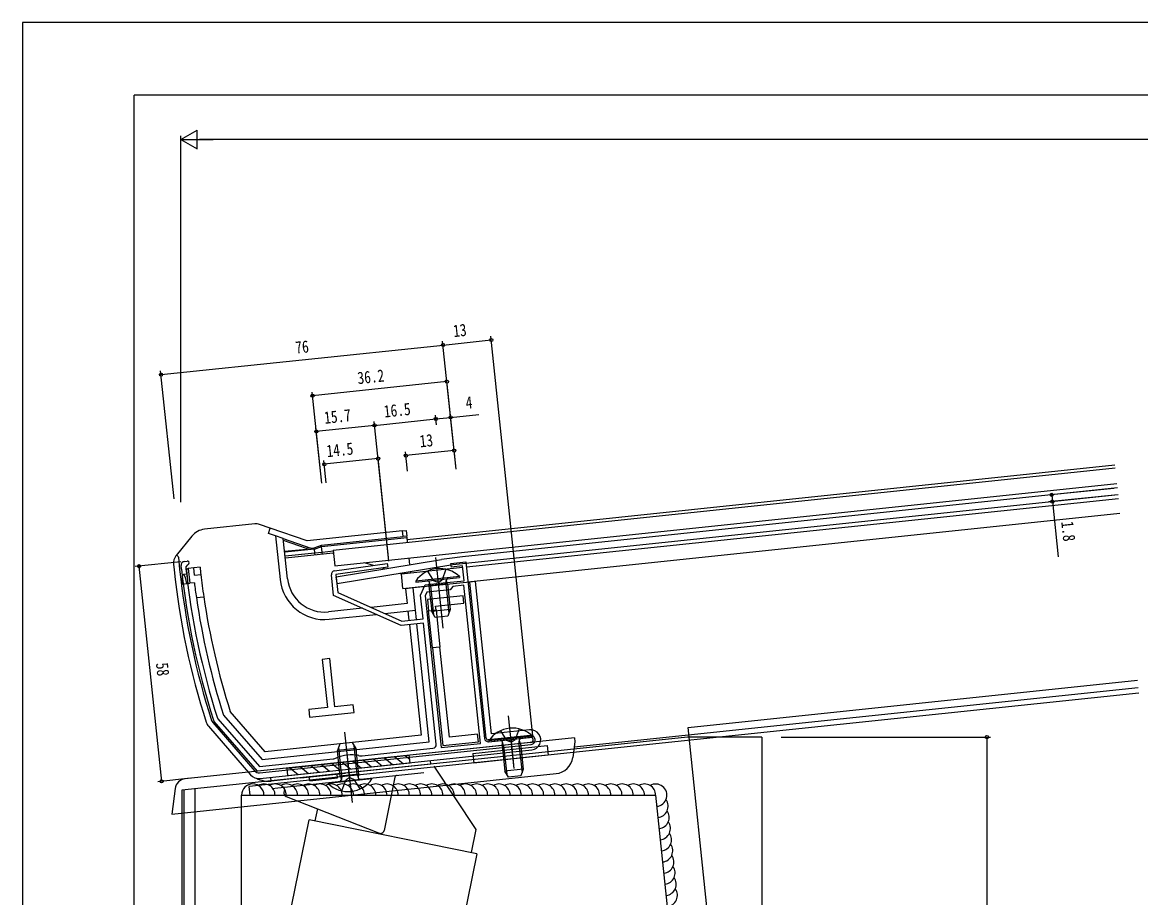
# Model space of a CAD drawing. Units: millimetres, scale not verified. Extents: x -420 to 420, y -297 to 297.
# Drawn here: x -420.5 to -120.8, y 62.4 to 297 of the extents above; entities that cross this region are included whole.
import ezdxf
from ezdxf.enums import TextEntityAlignment as Align

# ---------------------------------------------------------------- set-up
doc = ezdxf.new("R2010")
doc.units = ezdxf.units.MM
doc.header["$LTSCALE"] = 2
for name, color, linetype in [('0-2_YKK_11', 7, 'Continuous'), ('0-3_YKK_12', 2, 'Continuous'), ('0-4_YKK_13', 4, 'Continuous'), ('0-5_YKK_D', 6, 'Continuous'), ('0-6_YKK_ZWAK', 7, 'Continuous')]:
    doc.layers.add(name, color=color, linetype=linetype)
doc.styles.add('ＭＳ ゴシック', font='')
doc.styles.get('ＭＳ ゴシック').set_extended_font_data('MS Gothic')

msp = doc.modelspace()

# ---------------------------------------------------------------- linework, layer by layer
at = {"layer": '0-2_YKK_11'}
for p, q in [((-377.85, 150.421), (-377.955, 151.416)), ((-377.065, 152.515), (-376.369, 152.588)), ((-329.453, 100.406), (-310.462, 102.402))]:
    msp.add_line(p, q, dxfattribs=at)
for points in [[(-376.264, 151.594), (-376.709, 151.044), (-376.657, 150.547)], [(-336.817, 150), (-322.73, 151.991), (-322.59, 151.001), (-336.479, 149.038), (-335.969, 144.188), (-318.752, 136.523), (-313.105, 137.116), (-313.774, 143.483), (-312.554, 146.224), (-309.529, 146.542), (-309.334, 146.442), (-308.787, 146.499), (-308.617, 146.638), (-302.111, 147.321), (-302.529, 151.299), (-305.513, 150.986), (-305.617, 151.98), (-301.639, 152.398), (-296.664, 105.059)], [(-309.572, 103.501), (-312.979, 135.923), (-318.946, 135.296), (-337.09, 143.374), (-337.672, 148.906)], [(-284.18, 103.958), (-357.477, 96.254), (-369.11, 109.637)], [(-368.196, 110.451), (-368.137, 110.347), (-356.981, 97.513), (-337.218, 99.59)], [(-295.565, 104.169), (-290.114, 104.742), (-289.84, 104.62), (-289.324, 104.674), (-289.081, 104.851), (-284.327, 105.35)]]:
    msp.add_lwpolyline(points, dxfattribs=at)
msp.add_lwpolyline([(-297.732, 103.74), (-302.185, 146.107), (-305.168, 145.793), (-305.88, 144.914), (-312.115, 144.259), (-312.547, 143.289), (-308.274, 102.632)], close=True, dxfattribs=at)
for centre, radius, start, end in [((-376.96, 151.52), 1, 96.00001, 185.99999), ((-178.946, 171.327), 200, 185.99999, 197.86085), ((-178.945, 171.327), 198.8, 186.00001, 197.8313), ((-376.316, 152.091), 0.5, 275.99999, 96.00001), ((-336.677, 149.01), 1, 98.04409, 185.99999), ((-368.355, 110.293), 1, 197.86075, 220.99993), ((-295.669, 105.164), 1, 186.00001, 275.99999), ((-284.253, 104.654), 0.7, 275.99999, 96.00001), ((-310.566, 103.397), 1, 276.00001, 5.99999), ((-337.532, 102.574), 3, 276.00002, 293.4754), ((-332.353, 90.65), 10, 78.52464, 113.47536), ((-329.767, 103.39), 3, 258.5246, 275.99998)]:
    msp.add_arc(centre, radius, start, end, dxfattribs=at)
at = {"layer": '0-3_YKK_12'}
for p, q in [((-337.162, 155.533), (-127.587, 177.56)), ((-317.355, 158.419), (-127.671, 178.356)), ((-336.723, 151.356), (-127.148, 173.383)), ((-301.496, 151.037), (-126.73, 169.405)), ((-301.078, 147.058), (-126.312, 165.427)), ((-337.162, 155.533), (-336.723, 151.356)), ((-309.805, 153.551), (-307.819, 134.655)), ((-318.9, 149.207), (-302.491, 150.932)), ((-318.482, 145.229), (-318.9, 149.207)), ((-318.482, 145.229), (-312.727, 145.834)), ((-242.067, 108.013), (-121.608, 120.674)), ((-272.624, 102.79), (-121.399, 118.685)), ((-290.263, 111.125), (-288.777, 96.989)), ((-228.165, -24.259), (-242.067, 108.013)), ((-332.06, 87.865), (-334.046, 106.761)), ((-222.263, 105.414), (-222.263, -147.288)), ((-272.699, 102.215), (-377.763, 91.172)), ((-289.517, 104.032), (-289.27, 101.675)), ((-332.687, 93.832), (-333.524, 101.788)), ((-377.763, 91.172), (-377.763, 85.073)), ((-377.263, 91.225), (-377.263, -147.288)), ((-374.263, 91.54), (-374.263, -147.288)), ((-377.763, 85.073), (-377.763, -147.288))]:
    msp.add_line(p, q, dxfattribs=at)
msp.add_lwpolyline([(-222.263, 105.414), (-242.263, 105.414), (-272.699, 102.215)], dxfattribs=at)
at = {"layer": '0-4_YKK_13'}
for p, q in [((-127.023, 172.189), (-302.527, 153.744)), ((-358.209, 162.541), (-371.692, 161.124)), ((-354.083, 161.417), (-356.919, 162.394)), ((-375.056, 159.298), (-379.245, 154.124)), ((-354.571, 159.999), (-354.083, 161.417)), ((-352.644, 159.335), (-354.571, 159.999)), ((-344.125, 157.988), (-354.083, 161.417)), ((-352.644, 159.335), (-351.418, 147.669)), ((-350.557, 158.617), (-352.644, 159.335)), ((-318.598, 160.671), (-344.125, 157.988)), ((-340.32, 156.88), (-318.441, 159.179)), ((-318.441, 159.179), (-318.598, 160.671)), ((-317.407, 158.913), (-317.446, 159.284)), ((-317.272, 157.623), (-317.407, 158.913)), ((-349.429, 147.878), (-350.557, 158.617)), ((-350.557, 158.617), (-343.18, 156.076)), ((-344.357, 155.953), (-350.5, 158.068)), ((-343.18, 156.076), (-344.357, 155.953)), ((-344.357, 155.953), (-344.322, 155.621)), ((-343.18, 156.076), (-342.257, 156.173)), ((-342.257, 156.173), (-340.32, 156.88)), ((-342.218, 155.803), (-342.257, 156.173)), ((-340.281, 156.509), (-340.32, 156.88)), ((-340.125, 155.019), (-340.281, 156.509)), ((-379.245, 154.124), (-379.353, 153.991)), ((-378.695, 153.679), (-378.347, 150.369)), ((-350.2, 155.216), (-344.344, 155.832)), ((-344.322, 155.621), (-350.178, 155.005)), ((-342.218, 155.803), (-350.174, 154.967)), ((-350.069, 153.974), (-342.114, 154.81)), ((-337.326, 154.681), (-350.004, 153.348)), ((-342.114, 154.81), (-342.218, 155.803)), ((-342.114, 154.81), (-340.125, 155.019)), ((-342.048, 154.184), (-342.114, 154.81)), ((-340.125, 155.019), (-337.141, 155.333)), ((-340.059, 154.393), (-340.125, 155.019)), ((-337.326, 154.681), (-337.064, 154.603)), ((-336.411, 148.396), (-308.123, 152.995)), ((-316.64, 151.61), (-316.833, 153.446)), ((-380.005, 151.789), (-379.839, 150.212)), ((-376.505, 150.06), (-376.139, 146.579)), ((-374.568, 150.766), (-376.06, 150.61)), ((-376.06, 150.61), (-375.642, 146.632)), ((-372.878, 150.944), (-374.568, 150.766)), ((-374.359, 148.777), (-374.568, 150.766)), ((-328.91, 152.177), (-326.497, 151.459)), ((-324.195, 150.774), (-323.343, 150.521)), ((-311.934, 149.892), (-310.302, 147.33)), ((-306.961, 150.414), (-308.025, 147.57)), ((-376.4, 149.066), (-377.334, 148.967)), ((-374.359, 148.777), (-372.658, 148.956)), ((-336.124, 146.619), (-336.411, 148.396)), ((-319.379, 149.342), (-318.899, 149.199)), ((-316.415, 149.469), (-316.451, 149.818)), ((-300.567, 146.981), (-315.783, 145.382)), ((-303.336, 148.447), (-315.071, 147.214)), ((-315.071, 147.214), (-315.045, 146.967)), ((-315.045, 146.967), (-303.31, 148.201)), ((-311.087, 145.976), (-311.376, 146.874)), ((-309.1, 146.845), (-310.302, 147.33)), ((-309.1, 146.845), (-308.025, 147.57)), ((-306.975, 146.408), (-306.879, 147.346)), ((-306.545, 146.453), (-306.822, 147.022)), ((-303.336, 148.447), (-303.31, 148.201)), ((-299.075, 147.138), (-300.567, 146.981)), ((-296.167, 105.111), (-300.567, 146.981)), ((-299.075, 147.138), (-299.089, 147.268)), ((-294.779, 106.263), (-299.075, 147.138)), ((-376.438, 146.548), (-376.139, 146.579)), ((-376.139, 146.579), (-375.642, 146.632)), ((-374.408, 146.761), (-375.642, 146.632)), ((-315.783, 145.382), (-317.772, 145.173)), ((-317.772, 145.173), (-317.354, 141.194)), ((-315.156, 139.414), (-315.783, 145.382)), ((-311.517, 145.931), (-311.364, 146.545)), ((-306.545, 146.453), (-311.517, 145.931)), ((-373.869, 142.796), (-371.878, 143.005)), ((-317.354, 141.194), (-326.974, 140.183)), ((-302.389, 143.27), (-311.937, 142.267)), ((-311.937, 142.267), (-311.623, 139.283)), ((-309.739, 140.487), (-302.18, 141.281)), ((-302.18, 141.281), (-302.389, 143.27)), ((-329.361, 139.932), (-338.438, 138.978)), ((-338.229, 136.989), (-325.707, 138.306)), ((-323.32, 138.556), (-315.156, 139.414)), ((-317.149, 139.24), (-316.884, 136.719)), ((-317.145, 139.205), (-316.884, 136.719)), ((-314.895, 136.928), (-315.16, 139.449)), ((-311.623, 139.283), (-309.634, 139.492)), ((-305.823, 139.591), (-310.796, 139.068)), ((-309.823, 137.461), (-310.796, 139.068)), ((-309.634, 139.492), (-309.739, 140.487)), ((-309.634, 139.492), (-308.589, 129.547)), ((-305.823, 139.591), (-306.441, 137.817)), ((-316.758, 135.526), (-313.644, 105.889)), ((-311.445, 104.109), (-314.769, 135.735)), ((-306.441, 137.817), (-309.823, 137.461)), ((-310.578, 129.338), (-307.829, 103.182)), ((-306.049, 105.38), (-308.589, 129.547)), ((-338.126, 126.442), (-340.115, 126.233)), ((-340.115, 126.233), (-338.756, 113.305)), ((-336.767, 113.514), (-338.126, 126.442)), ((-121.242, 117.193), (-359.704, 92.129)), ((-331.795, 114.036), (-336.767, 113.514)), ((-331.586, 112.047), (-331.795, 114.036)), ((-366.576, 111.295), (-356.237, 99.401)), ((-355.411, 101.499), (-364.796, 112.296)), ((-338.756, 113.305), (-343.729, 112.782)), ((-343.729, 112.782), (-343.52, 110.793)), ((-343.52, 110.793), (-331.586, 112.047)), ((-370.619, 108.324), (-359.327, 95.335)), ((-369.487, 109.309), (-358.195, 96.319)), ((-272.544, 105.181), (-376.889, 94.214)), ((-313.644, 105.889), (-355.411, 101.499)), ((-298.49, 106.174), (-306.049, 105.38)), ((-298.281, 104.185), (-298.49, 106.174)), ((-284.379, 105.848), (-295.617, 104.666)), ((-283.756, 105.659), (-295.491, 104.426)), ((-295.465, 104.18), (-283.73, 105.413)), ((-284.536, 107.339), (-294.779, 106.263)), ((-292.354, 107.104), (-290.722, 104.543)), ((-289.621, 105.02), (-288.881, 97.982)), ((-287.381, 107.626), (-288.445, 104.782)), ((-283.756, 105.659), (-283.73, 105.413)), ((-356.907, 95.811), (-284.128, 103.461)), ((-356.75, 94.32), (-283.971, 101.969)), ((-356.237, 99.401), (-311.445, 104.109)), ((-335.423, 103.6), (-336.041, 101.825)), ((-331.069, 102.348), (-336.041, 101.825)), ((-335.222, 98.175), (-335.707, 102.786)), ((-332.042, 103.955), (-335.423, 103.6)), ((-331.069, 102.348), (-332.042, 103.955)), ((-331.111, 98.607), (-331.596, 103.218)), ((-330.67, 98.551), (-331.069, 102.348)), ((-307.829, 103.182), (-298.281, 104.185)), ((-295.491, 104.426), (-295.465, 104.18)), ((-291.938, 103.143), (-291.785, 103.757)), ((-286.965, 103.665), (-291.938, 103.143)), ((-291.938, 103.143), (-291.216, 96.281)), ((-291.507, 103.188), (-291.796, 104.086)), ((-291.507, 103.188), (-290.689, 95.411)), ((-289.52, 104.057), (-290.722, 104.543)), ((-289.52, 104.057), (-288.445, 104.782)), ((-287.396, 103.62), (-287.3, 104.558)), ((-287.396, 103.62), (-286.578, 95.843)), ((-286.965, 103.665), (-287.242, 104.235)), ((-286.965, 103.665), (-286.244, 96.803)), ((-349.62, 97.08), (-316.8, 100.53)), ((-335.642, 98.029), (-336.041, 101.825)), ((-331.918, 98.941), (-329.72, 97.161)), ((-329.105, 99.236), (-326.907, 97.456)), ((-326.292, 99.532), (-324.094, 97.752)), ((-323.479, 99.828), (-321.281, 98.048)), ((-320.666, 100.123), (-318.468, 98.343)), ((-317.854, 100.419), (-316.69, 99.476)), ((-316.591, 98.541), (-316.8, 100.53)), ((-311.017, 98.121), (-311.122, 99.115)), ((-299.764, 101.044), (-299.492, 98.458)), ((-349.62, 97.08), (-349.411, 95.091)), ((-349.411, 95.091), (-316.591, 98.541)), ((-348.796, 97.167), (-346.598, 95.387)), ((-345.983, 97.462), (-343.785, 95.682)), ((-343.17, 97.758), (-340.972, 95.978)), ((-340.357, 98.054), (-338.159, 96.274)), ((-337.544, 98.349), (-335.346, 96.569)), ((-335.32, 94.963), (-335.642, 98.029)), ((-334.889, 95.008), (-335.222, 98.175)), ((-334.731, 98.645), (-332.533, 96.865)), ((-311.017, 98.121), (-333.891, 95.717)), ((-330.778, 95.441), (-331.111, 98.607)), ((-330.347, 95.486), (-330.67, 98.551)), ((-310.181, 97.604), (-298.98, 80.681)), ((-286.244, 96.803), (-291.216, 96.281)), ((-290.243, 94.673), (-291.216, 96.281)), ((-286.244, 96.803), (-286.862, 95.029)), ((-380.449, 84.79), (-277.434, 95.618)), ((-352.028, 91.799), (-314.487, 95.745)), ((-345.825, 94.462), (-333.891, 95.717)), ((-343.483, 93.703), (-343.588, 94.698)), ((-343.483, 93.703), (-336.024, 94.487)), ((-338.529, 92.969), (-338.555, 93.216)), ((-326.794, 94.203), (-338.529, 92.969)), ((-336.024, 94.487), (-336.129, 95.482)), ((-330.347, 95.486), (-335.32, 94.963)), ((-335.32, 94.963), (-335.043, 94.394)), ((-334.889, 95.008), (-334.985, 94.07)), ((-334.904, 91.002), (-333.84, 93.847)), ((-332.765, 94.572), (-333.84, 93.847)), ((-332.765, 94.572), (-331.563, 94.086)), ((-329.931, 91.525), (-331.563, 94.086)), ((-330.778, 95.441), (-330.489, 94.543)), ((-330.347, 95.486), (-330.5, 94.871)), ((-326.794, 94.203), (-326.82, 94.449)), ((-320.626, 94.714), (-323.545, 80.365)), ((-314.487, 95.745), (-312.923, 95.91)), ((-286.862, 95.029), (-290.243, 94.673)), ((-379.55, 91.622), (-380.449, 84.79)), ((-359.463, 89.842), (-359.704, 92.129)), ((-353.592, 91.635), (-352.028, 91.799)), ((-350.235, 91.334), (-350.383, 90.606)), ((-361.763, 89.842), (-250.75, 89.842)), ((-361.763, -28.19), (-361.763, 89.842)), ((-349.77, 89.476), (-325.016, 79.725)), ((-341.433, 86.192), (-342.09, 82.963)), ((-356.668, 19.087), (-343.609, 83.272)), ((-298.729, 74.141), (-343.609, 83.272)), ((-298.98, 80.681), (-300.248, 74.45)), ((-298.729, 74.141), (-304.67, 44.941))]:
    msp.add_line(p, q, dxfattribs=at)
for points in [[(-336.124, 146.619), (-305.097, 151.664), (-126.834, 170.399)], [(-342.218, 155.803), (-340.281, 156.509), (-317.407, 158.913)], [(-318.598, 160.671), (-317.603, 160.776), (-317.446, 159.284), (-318.441, 159.179)], [(-377.755, 147.603), (-377.631, 146.422), (-376.438, 146.548)], [(-311.517, 145.931), (-311.35, 144.339), (-310.796, 139.068)], [(-311.087, 145.976), (-310.919, 144.385), (-310.269, 138.198)], [(-306.975, 146.408), (-306.808, 144.817), (-306.158, 138.631)], [(-306.545, 146.453), (-306.377, 144.862), (-305.823, 139.591)], [(-308.589, 129.547), (-310.578, 129.338), (-311.623, 139.283)], [(-272.544, 105.181), (-272.44, 104.187), (-272.999, 99.938)], [(-299.764, 101.044), (-279.873, 103.134), (-279.602, 100.549), (-299.492, 98.458)], [(-345.825, 94.462), (-353.782, 93.626), (-353.886, 94.621)], [(-240.063, -20.482), (-240.063, -11.837), (-250.75, 89.842)]]:
    msp.add_lwpolyline(points, dxfattribs=at)
for centre, radius, start, end in [((-357.896, 159.557), 3, 71, 96), ((-371.17, 156.151), 5, 96, 141), ((-377.021, 152.103), 3, 141, 186), ((-379.193, 153.627), 0.5, 6, 96), ((-292.075, 54.291), 100, 95.99971, 99.23461), ((-178.946, 171.327), 202, 186, 197.86084), ((-178.946, 171.327), 200.5, 186, 197.86084), ((-376.008, 150.112), 0.5, 96, 186), ((-178.946, 171.327), 195, 186, 186.58766), ((-308.686, 142.91), 7.7, 45.98312, 146.01688), ((-178.946, 171.327), 195, 186.58766, 188.35126), ((-339.483, 148.924), 12, 186, 276), ((-339.483, 148.924), 10, 186, 276), ((-311.947, 146.69), 0.6, 346.03043, 96), ((-306.283, 147.285), 0.6, 96, 205.96957), ((-178.946, 171.327), 197, 187.16345, 188.32737), ((-178.946, 171.327), 197, 188.32737, 197.74204), ((-178.946, 171.327), 195, 188.35126, 197.6214), ((-368.355, 110.293), 3, 197.86084, 221), ((-368.355, 110.293), 1.5, 197.86084, 221), ((-295.669, 105.164), 0.5, 186, 276), ((-289.106, 100.122), 7.7, 45.98312, 146.01688), ((-286.703, 104.497), 0.6, 96, 205.96957), ((-284.253, 104.654), 2.7, 276, 96), ((-284.253, 104.654), 1.2, 276, 96), ((-292.367, 103.902), 0.6, 346.03043, 96), ((-277.956, 100.59), 5, 276, 352.5), ((-357.063, 97.303), 1.5, 221, 276), ((-349.151, 103.903), 7.7, 267.19028, 267.2009), ((-376.575, 91.23), 3, 96, 172.5), ((-357.063, 97.303), 3, 221, 276), ((-354.513, 100.588), 7, 242.39951, 276), ((-333.179, 98.506), 7.7, 225.98312, 326.01688), ((-335.582, 94.131), 0.6, 276, 25.96957), ((-329.918, 94.727), 0.6, 166.03043, 276), ((-320.043, 94.554), 0.604, 93.09842, 164.70595), ((-358.763, 89.842), 3, 0, 180), ((-355.763, 89.842), 3, 0, 120), ((-352.763, 89.842), 3, 0, 120), ((-349.763, 89.842), 3, 0, 120), ((-350.725, 91.434), 0.5, 348.5, 96), ((-349.403, 90.407), 1, 168.5, 248.5), ((-346.763, 89.842), 3, 0, 120), ((-343.763, 89.842), 3, 0, 120), ((-340.763, 89.842), 3, 0, 120), ((-337.763, 89.842), 3, 0, 120), ((-334.763, 89.842), 3, 0, 120), ((-331.763, 89.842), 3, 0, 120), ((-328.763, 89.842), 3, 0, 120), ((-325.763, 89.842), 3, 0, 120), ((-322.763, 89.842), 3, 0, 120), ((-319.763, 89.842), 3, 0, 120), ((-316.763, 89.842), 3, 0, 120), ((-313.763, 89.842), 3, 0, 120), ((-310.763, 89.842), 3, 0, 120), ((-307.763, 89.842), 3, 0, 120), ((-304.763, 89.842), 3, 0, 120), ((-301.763, 89.842), 3, 0, 120), ((-298.763, 89.842), 3, 0, 120), ((-295.763, 89.842), 3, 0, 120), ((-292.763, 89.842), 3, 0, 120), ((-289.763, 89.842), 3, 0, 120), ((-286.763, 89.842), 3, 0, 120), ((-283.763, 89.842), 3, 0, 120), ((-280.763, 89.842), 3, 0, 120), ((-277.763, 89.842), 3, 0, 120), ((-274.763, 89.842), 3, 0, 120), ((-271.763, 89.842), 3, 0, 120), ((-268.763, 89.842), 3, 0, 120), ((-265.763, 89.842), 3, 0, 120), ((-262.763, 89.842), 3, 0, 120), ((-259.763, 89.842), 3, 0, 120), ((-256.763, 89.842), 3, 0, 120), ((-253.763, 89.842), 3, 0, 120), ((-250.75, 89.842), 3, 276, 120.14459), ((-250.437, 86.859), 3, 276, 36), ((-250.123, 83.875), 3, 276, 36), ((-249.81, 80.891), 3, 276, 36), ((-324.54, 80.641), 1.032, 242.53897, 344.46569), ((-249.496, 77.908), 3, 276, 36), ((-249.182, 74.924), 3, 276, 36), ((-248.869, 71.941), 3, 276, 36), ((-248.555, 68.957), 3, 276, 36), ((-248.242, 65.974), 3, 276, 36), ((-247.928, 62.99), 3, 276, 36)]:
    msp.add_arc(centre, radius, start, end, dxfattribs=at)
msp.add_ellipse((-377.072, 146.481), major_axis=(-0.261, 2.486), ratio=0.255319, start_param=4.712389, end_param=7.3590475, dxfattribs=at)
at = {"layer": '0-5_YKK_D'}
for p, q in [((-377.984, 265.579), (-373.654, 268.079)), ((-373.654, 263.079), (-373.654, 268.079)), ((-377.984, 168.349), (-377.984, 266.579)), ((-377.984, 265.579), (-373.654, 263.079)), ((-377.984, 265.579), (-369.324, 265.579)), ((295.505, 265.579), (-372.984, 265.579)), ((-283.662, 105.722), (-294.923, 212.868)), ((-383.331, 202.571), (-307.748, 210.515)), ((-304.253, 177.262), (-307.852, 211.51)), ((-304.253, 177.262), (-307.852, 211.51)), ((-307.748, 210.515), (-294.819, 211.874)), ((-379.836, 169.318), (-383.436, 203.565)), ((-304.253, 177.262), (-306.821, 201.695)), ((-340.254, 173.478), (-342.822, 197.911)), ((-306.716, 200.7), (-342.718, 196.916)), ((-304.253, 177.262), (-305.814, 192.113)), ((-326.097, 188.976), (-341.711, 187.335)), ((-322.374, 153.555), (-326.202, 189.97)), ((-322.27, 152.561), (-326.202, 189.97)), ((-326.097, 188.976), (-309.687, 190.701)), ((-309.516, 189.072), (-309.792, 191.695)), ((-309.516, 189.072), (-309.792, 191.695)), ((-340.254, 173.478), (-341.815, 188.329)), ((-304.253, 177.262), (-304.877, 183.207)), ((-325.16, 180.058), (-339.58, 178.542)), ((-322.27, 152.561), (-325.264, 181.052)), ((-317.261, 176.665), (-317.806, 181.849)), ((-304.773, 182.213), (-317.702, 180.854)), ((-339.061, 173.604), (-339.684, 179.537)), ((-127.979, 172.089), (-145.616, 170.239)), ((-127.791, 170.298), (-145.428, 168.448)), ((-378.059, 152.41), (-390.235, 151.131)), ((-389.24, 151.235), (-383.178, 93.553)), ((-217.137, 105.414), (-160.984, 105.414)), ((-161.984, 105.414), (-161.984, -23.476)), ((-375.469, 94.363), (-384.172, 93.448))]:
    msp.add_line(p, q, dxfattribs=at)
for points in [[(-309.687, 190.701), (-305.709, 191.119), (-298.151, 191.913)], [(-144.622, 170.343), (-144.434, 168.553), (-142.882, 153.753)]]:
    msp.add_lwpolyline(points, dxfattribs=at)
for centre in [(-307.748, 210.515), (-307.748, 210.515), (-294.819, 211.874), (-383.331, 202.571), (-306.716, 200.7), (-342.718, 196.916), (-326.097, 188.976), (-326.097, 188.976), (-309.687, 190.701), (-309.687, 190.701), (-305.709, 191.119), (-341.711, 187.335), (-325.16, 180.058), (-317.702, 180.854), (-304.773, 182.213), (-339.58, 178.542), (-144.622, 170.343), (-144.434, 168.553), (-389.24, 151.235), (-161.984, 105.414), (-383.178, 93.553)]:
    msp.add_circle(centre, 0.425, dxfattribs=at)
at = {"layer": '0-6_YKK_ZWAK'}
for p in [(389.502, 277.5), (-390.498, -252.5)]:
    msp.add_line(p, (-390.498, 277.5), dxfattribs=at)
msp.add_lwpolyline([(-420.5, -297), (420.5, -297), (420.5, 297), (-420.5, 297)], close=True, dxfattribs=at)

# ---------------------------------------------------------------- texts
at = {"layer": '0-5_YKK_D', "style": 'ＭＳ ゴシック', "width": 0.8}
for s, rotation, p in [('13', 6, (-304.767, 211.633)), ('76', 6, (-347.062, 207.187)), ('36.2', 6, (-330.41, 199.014)), ('16.5', 6, (-323.336, 190.07)), ('4', 6, (-301.417, 192.374)), ('15.7', 6, (-339.339, 188.388)), ('13', 6, (-313.747, 182.074)), ('14.5', 6, (-338.707, 179.438)), ('1.8', 275.988, (-143.046, 162.987)), ('58', 276, (-385.689, 125.103))]:
    msp.add_text(s, height=3.299, rotation=rotation, dxfattribs=at).set_placement(p, align=Align.BOTTOM_LEFT)

doc.saveas('drawing.dxf')
